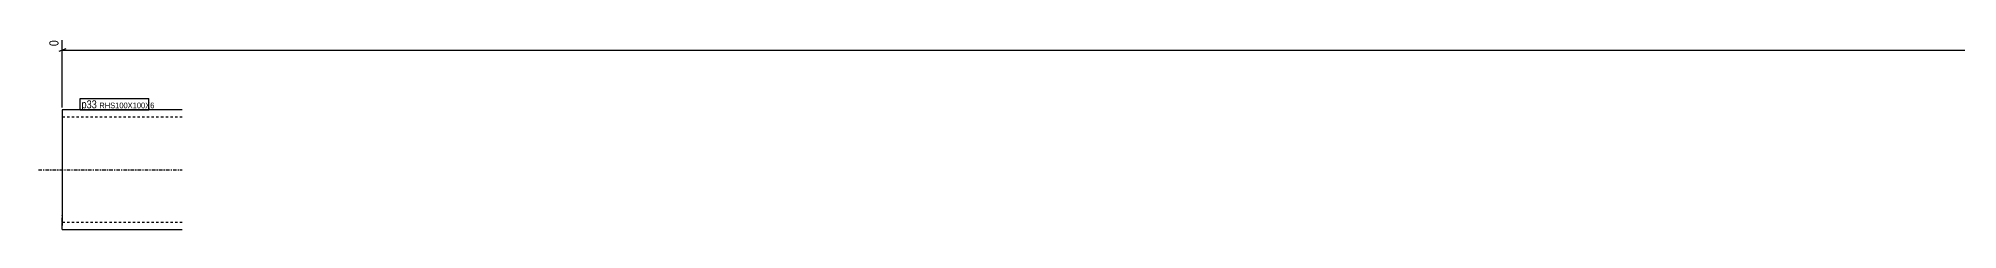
# Model space of a CAD drawing. Header units: millimetres. Extents: x 17 to 19241, y -8 to 1053.
# Drawn here: x 16037 to 17639, y 18 to 178 of the extents above; entities that cross this region are included whole.
import ezdxf

# ---------------------------------------------------------------- set-up
doc = ezdxf.new("R2010")
doc.units = ezdxf.units.MM
doc.linetypes.add('DXK_LINE_DOT2', pattern=[3.9198, 1.9599, -1.9599])
doc.linetypes.add('DXK_LINE_DOT3', pattern=[5.9187, 2.979, -0.9799, 0.9799, -0.9799])
for name, color, linetype in [('MÅLSÆTNING', 7, 'Continuous'), ('STÅL', 7, 'Continuous'), ('TEKST', 7, 'Continuous')]:
    doc.layers.add(name, color=color, linetype=linetype)
doc.styles.add('Arial Narrow', font='ARIALN.TTF', dxfattribs={"height": 0.2})

msp = doc.modelspace()

# ---------------------------------------------------------------- linework, layer by layer
at = {"layer": 'MÅLSÆTNING', "color": 7, "linetype": 'Continuous'}
for p, q in [((16060.2, 169), (16054.2, 166.6)), ((16057.2, 119.8), (16057.2, 176.1)), ((16057.2, 167.8), (18547.2, 167.8))]:
    msp.add_line(p, q, dxfattribs=at)
at = {"layer": 'STÅL', "color": 2, "linetype": 'Continuous'}
for p, q in [((16157.2, 117.8), (16057.2, 117.8)), ((16057.2, 117.8), (16057.2, 105.8)), ((16057.2, 105.8), (16057.2, 29.8)), ((16057.2, 29.8), (16057.2, 21.3)), ((16057.2, 18.7), (16057.2, 21.3)), ((16057.2, 17.8), (16057.2, 18.7)), ((16057.2, 17.8), (16157.2, 17.8))]:
    msp.add_line(p, q, dxfattribs=at)
at = {"layer": 'STÅL', "color": 7, "linetype": 'DXK_LINE_DOT2'}
for p, q in [((16157.2, 111.8), (16057.2, 111.8)), ((16057.2, 25.6), (16057.2, 29.8)), ((16057.2, 25.2), (16057.2, 25.6)), ((16057.2, 24.3), (16057.2, 25.2)), ((16057.2, 23.8), (16057.2, 24.3)), ((16157.2, 23.8), (16057.2, 23.8)), ((16057.2, 21.3), (16057.2, 23.8))]:
    msp.add_line(p, q, dxfattribs=at)
at = {"layer": 'STÅL', "color": 7, "linetype": 'DXK_LINE_DOT3'}
msp.add_line((16037.2, 67.8), (16157.2, 67.8), dxfattribs=at)

# ---------------------------------------------------------------- next in the draw order: wipeouts: each hides what was drawn before it
at = {"color": 0, "linetype": 'Continuous'}
msp.add_wipeout([(16055.6, 177.7), (16044.4, 177.7), (16044.4, 169.6), (16055.6, 169.6)], dxfattribs=at).dxf.layer = 'MÅLSÆTNING'
at = {"color": 0}
msp.add_wipeout([(16086, 119.2), (16086, 126.2), (16073.2, 126.2), (16073.2, 119.2)], dxfattribs=at).dxf.layer = 'TEKST'

# ---------------------------------------------------------------- next in the draw order: texts
at = {"layer": 'MÅLSÆTNING', "color": 3, "linetype": 'Continuous', "style": 'Arial Narrow'}
msp.add_text('0', height=7.64, rotation=90.0002, dxfattribs=at).set_placement((16054, 171.2))

# ---------------------------------------------------------------- next in the draw order: wipeouts: each hides what was drawn before it
at = {"color": 0}
msp.add_wipeout([(16086, 119.2), (16086, 126.2), (16073.2, 126.2), (16073.2, 119.2)], dxfattribs=at).dxf.layer = 'TEKST'

# ---------------------------------------------------------------- next in the draw order: linework, layer by layer
at = {"layer": 'TEKST', "color": 7, "linetype": 'Continuous'}
msp.add_line((16072, 118), (16072, 127.4), dxfattribs=at)

# ---------------------------------------------------------------- next in the draw order: wipeouts: each hides what was drawn before it
at = {"color": 0}
msp.add_wipeout([(16128.3, 119.2), (16128.3, 124.2), (16088.1, 124.2), (16088.1, 119.2)], dxfattribs=at).dxf.layer = 'TEKST'

# ---------------------------------------------------------------- next in the draw order: wipeouts: each hides what was drawn before it
msp.add_wipeout([(16128.3, 119.2), (16128.3, 124.2), (16088.1, 124.2), (16088.1, 119.2)], dxfattribs=at).dxf.layer = 'TEKST'

# ---------------------------------------------------------------- next in the draw order: linework, layer by layer
at = {"layer": 'TEKST', "color": 7, "linetype": 'Continuous'}
for p, q in [((16072, 127.4), (16129.5, 127.4)), ((16072, 118), (16129.5, 118)), ((16129.5, 118), (16129.5, 127.4))]:
    msp.add_line(p, q, dxfattribs=at)

# ---------------------------------------------------------------- next in the draw order: texts
at = {"layer": 'TEKST', "color": 3, "style": 'Arial Narrow'}
for s, height, p in [('p33', 6.68, (16073.2, 119.2)), ('RHS100X100X6', 4.772, (16088.1, 119.2))]:
    msp.add_text(s, height=height, dxfattribs=at).set_placement(p)

doc.saveas('drawing.dxf')
